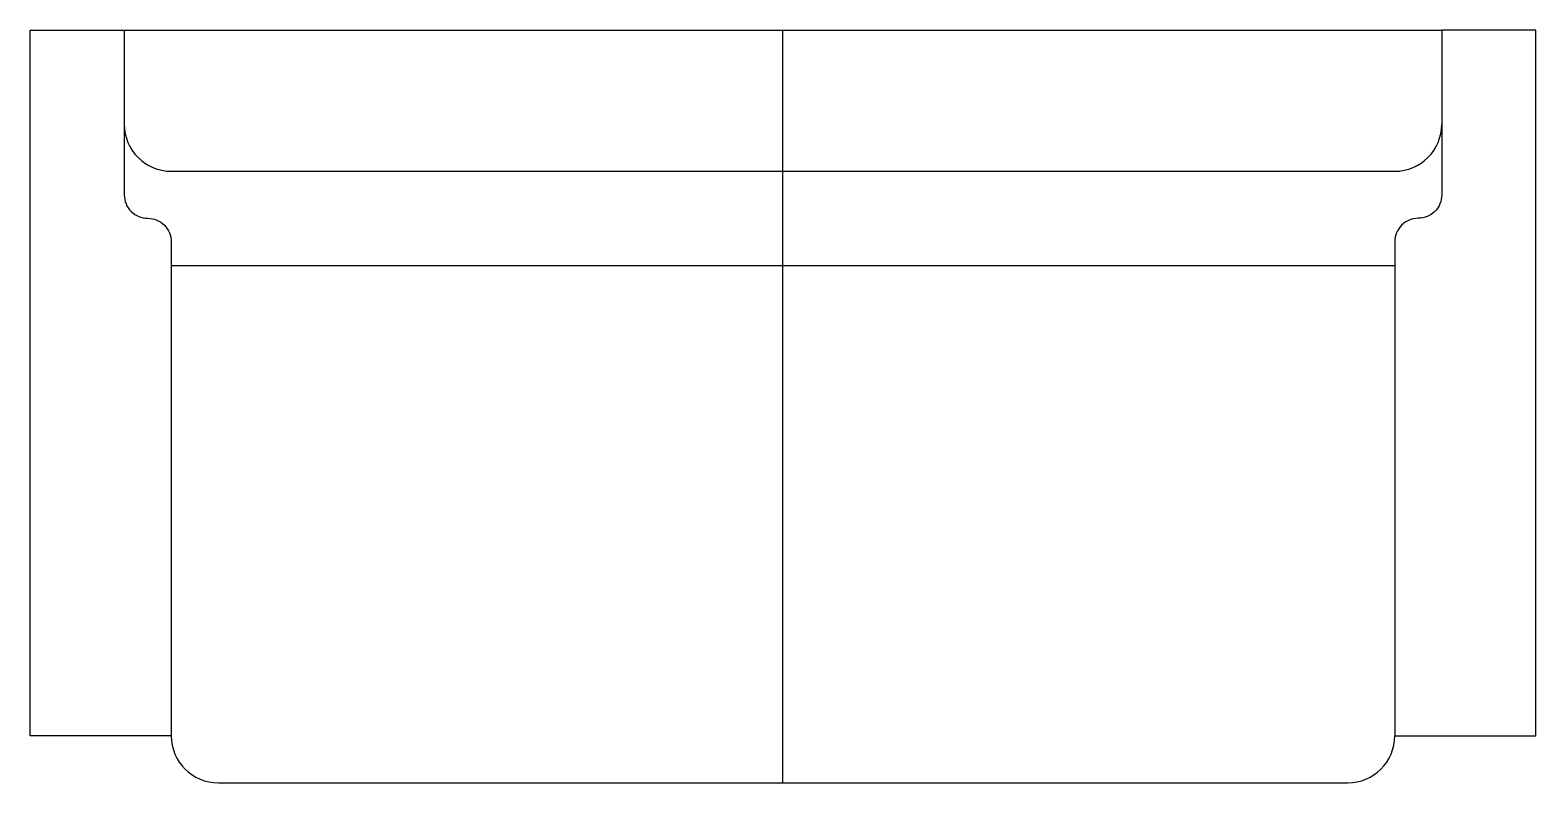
# Model space of a CAD drawing. Extents: x 0.7 to 2.3, y 1.2 to 2.
import ezdxf

# ---------------------------------------------------------------- set-up
doc = ezdxf.new("R2010")
doc.units = 0
doc.header["$LTSCALE"] = 0.5
doc.layers.get('0').update_dxf_attribs({"linetype": 'CONTINUOUS'})

msp = doc.modelspace()

# ---------------------------------------------------------------- linework, layer by layer
for points in [[(0.85, 1.775), (0.85, 1.25), (0.7, 1.25), (0.7, 2), (0.8, 2), (0.8, 1.825, 0.414214), (0.825, 1.8, -0.414214)], [(2.15, 1.775), (2.15, 1.25), (2.3, 1.25), (2.3, 2), (2.2, 2), (2.2, 1.825, -0.414214), (2.175, 1.8, 0.414214)]]:
    msp.add_lwpolyline(points, format="xyb", close=True)
for points in [[(0.8, 2), (2.2, 2)], [(1.5, 1.2), (1.5, 2)], [(0.85, 1.85), (2.15, 1.85)], [(0.85, 1.75), (2.15, 1.75)], [(0.9, 1.2), (2.1, 1.2)]]:
    msp.add_lwpolyline(points)
for centre, start, end in [((0.85, 1.9), 180, 270), ((2.15, 1.9), 270, 0), ((0.9, 1.25), 180, 270), ((2.1, 1.25), 270, 0)]:
    msp.add_arc(centre, 0.05, start, end)

doc.saveas('drawing.dxf')
